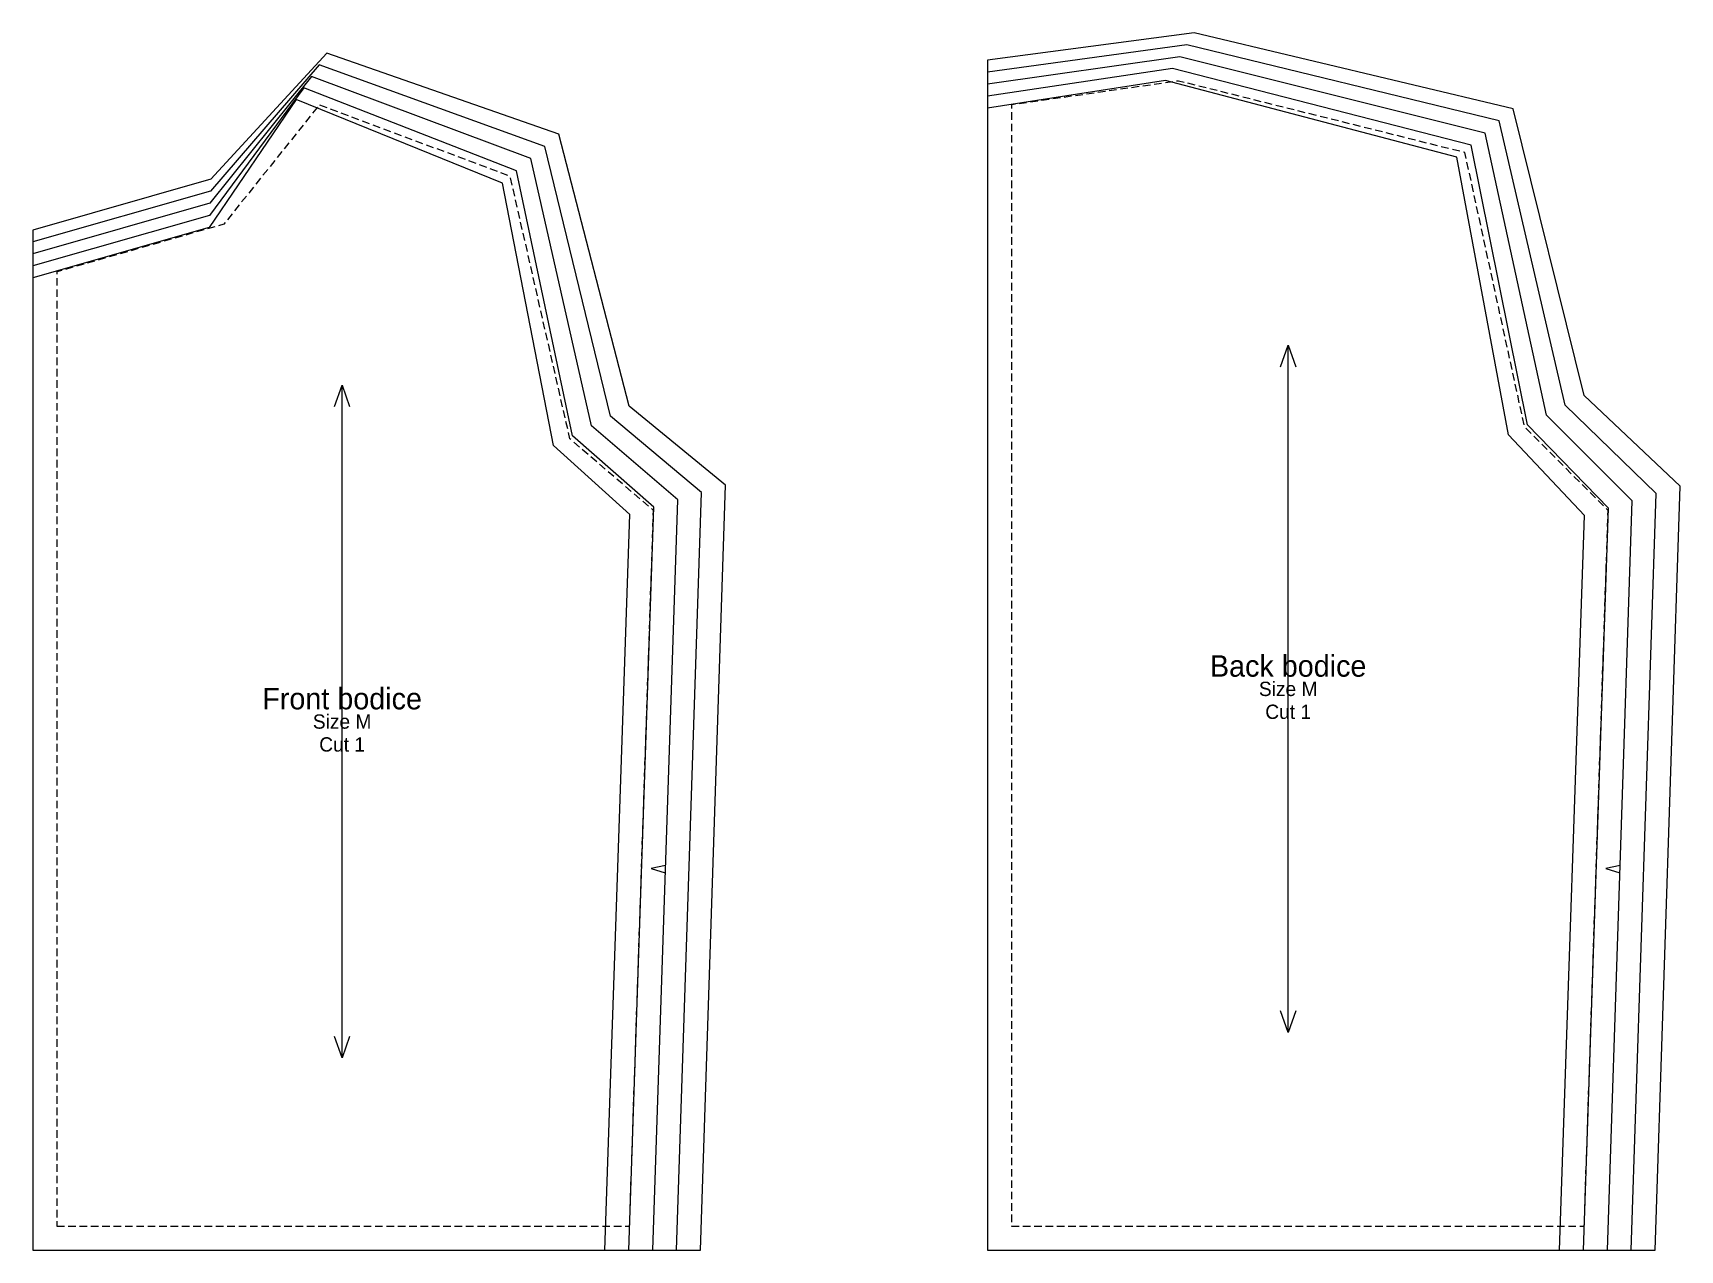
# Model space of a CAD drawing. Extents: x -10 to 680, y -10 to 500.
import ezdxf
from ezdxf.enums import TextEntityAlignment as Align

# ---------------------------------------------------------------- set-up
doc = ezdxf.new("R2010")
doc.units = 0
doc.linetypes.add('DASHED', pattern=[19.05, 12.7, -6.35])

# ---------------------------------------------------------------- blocks, each defined once
blk = doc.blocks.new('*U54A6808D7753E3D1')
at = {"color": 0}
blk.add_line((119.54, 70.53), (119.54, 352.53), dxfattribs=at)
at = {"color": 5, "flags": 128}
blk.add_lwpolyline([(269.68, -10), (280.16, 310.6), (239.86, 343.66), (210.34, 457.68), (113.09, 491.61), (64.55, 438.84), (-10, 417.54), (-10, -10)], close=True, dxfattribs=at)
at = {"color": 4, "flags": 128}
blk.add_lwpolyline([(259.68, -10), (270.16, 307.54), (231.94, 339.56), (204.45, 452.58), (109.91, 486.75), (64.37, 433.79), (-10, 412.54), (-10, -10)], close=True, dxfattribs=at)
at = {"color": 0, "flags": 128}
blk.add_lwpolyline([(249.67, -10), (260.15, 304.47), (224.02, 335.44), (198.56, 447.47), (106.72, 481.91), (64.18, 428.74), (-10, 407.54), (-10, -10)], close=True, dxfattribs=at)
at = {"color": 2, "flags": 128}
blk.add_lwpolyline([(239.67, -10), (250.15, 301.39), (216.1, 331.32), (192.67, 442.35), (103.51, 477.09), (63.98, 423.68), (-10, 402.54), (-10, -10)], close=True, dxfattribs=at)
at = {"color": 1, "flags": 128}
blk.add_lwpolyline([(229.67, -10), (240.15, 298.31), (208.18, 327.18), (186.78, 437.23), (100.27, 472.3), (63.77, 418.62), (-10, 397.54), (-10, -10)], close=True, dxfattribs=at)
at = {"color": 0, "linetype": 'DASHED', "ltscale": 0.25, "flags": 128}
blk.add_lwpolyline([(0, 0), (240, 0), (250, 300), (215, 330), (190, 440), (110, 470), (70, 420), (0, 400)], close=True, dxfattribs=at)
at = {"color": 0, "flags": 128}
for points in [[(116.39, 343.53), (119.54, 352.53), (122.69, 343.53)], [(255.04, 151.17), (249, 149.87), (254.94, 148.17)], [(122.69, 79.53), (119.54, 70.53), (116.39, 79.53)]]:
    blk.add_lwpolyline(points, dxfattribs=at)
at = {"color": 0}
for s, height, p in [('Front bodice', 9, (119.54, 221.13)), ('Size M', 6, (119.54, 211.53)), ('Cut 1', 6, (119.54, 201.93))]:
    blk.add_text(s, height=height, dxfattribs=at).set_placement(p, align=Align.MIDDLE_CENTER)
blk = doc.blocks.new('*U9CD279EDC7BF20F9')
at = {"color": 0}
blk.add_line((515.94, 81.22), (515.94, 369.22), dxfattribs=at)
at = {"color": 5, "flags": 128}
blk.add_lwpolyline([(669.68, -10), (680.14, 310.16), (640, 348.24), (610.24, 468.32), (476.52, 500.16), (390, 488.77), (390, -10)], close=True, dxfattribs=at)
at = {"color": 4, "flags": 128}
blk.add_lwpolyline([(659.68, -10), (670.14, 307.09), (632.07, 344.12), (604.35, 463.26), (473.52, 495.17), (390, 483.72), (390, -10)], close=True, dxfattribs=at)
at = {"color": 0, "flags": 128}
blk.add_lwpolyline([(649.67, -10), (660.14, 304), (624.15, 339.99), (598.45, 458.19), (470.52, 490.18), (390, 478.67), (390, -10)], close=True, dxfattribs=at)
at = {"color": 2, "flags": 128}
blk.add_lwpolyline([(639.67, -10), (650.14, 300.91), (616.22, 335.86), (592.56, 453.13), (467.52, 485.19), (390, 473.62), (390, -10)], close=True, dxfattribs=at)
at = {"color": 1, "flags": 128}
blk.add_lwpolyline([(629.67, -10), (640.14, 297.82), (608.3, 331.71), (586.67, 448.06), (464.52, 480.2), (390, 468.56), (390, -10)], close=True, dxfattribs=at)
at = {"color": 0, "linetype": 'DASHED', "ltscale": 0.25, "flags": 128}
blk.add_lwpolyline([(400, 0), (640, 0), (650, 300), (615, 335), (590, 450), (470, 480), (400, 470)], close=True, dxfattribs=at)
at = {"color": 0, "flags": 128}
for points in [[(512.79, 360.22), (515.94, 369.22), (519.09, 360.22)], [(655.04, 151.17), (649, 149.87), (654.94, 148.17)], [(519.09, 90.22), (515.94, 81.22), (512.79, 90.22)]]:
    blk.add_lwpolyline(points, dxfattribs=at)
at = {"color": 0}
for s, height, p in [('Back bodice', 9, (515.94, 234.82)), ('Size M', 6, (515.94, 225.22)), ('Cut 1', 6, (515.94, 215.62))]:
    blk.add_text(s, height=height, dxfattribs=at).set_placement(p, align=Align.MIDDLE_CENTER)

msp = doc.modelspace()

# ---------------------------------------------------------------- block references
for name in ['*U9CD279EDC7BF20F9', '*U54A6808D7753E3D1']:
    msp.add_blockref(name, (0, 0))

doc.saveas('drawing.dxf')
